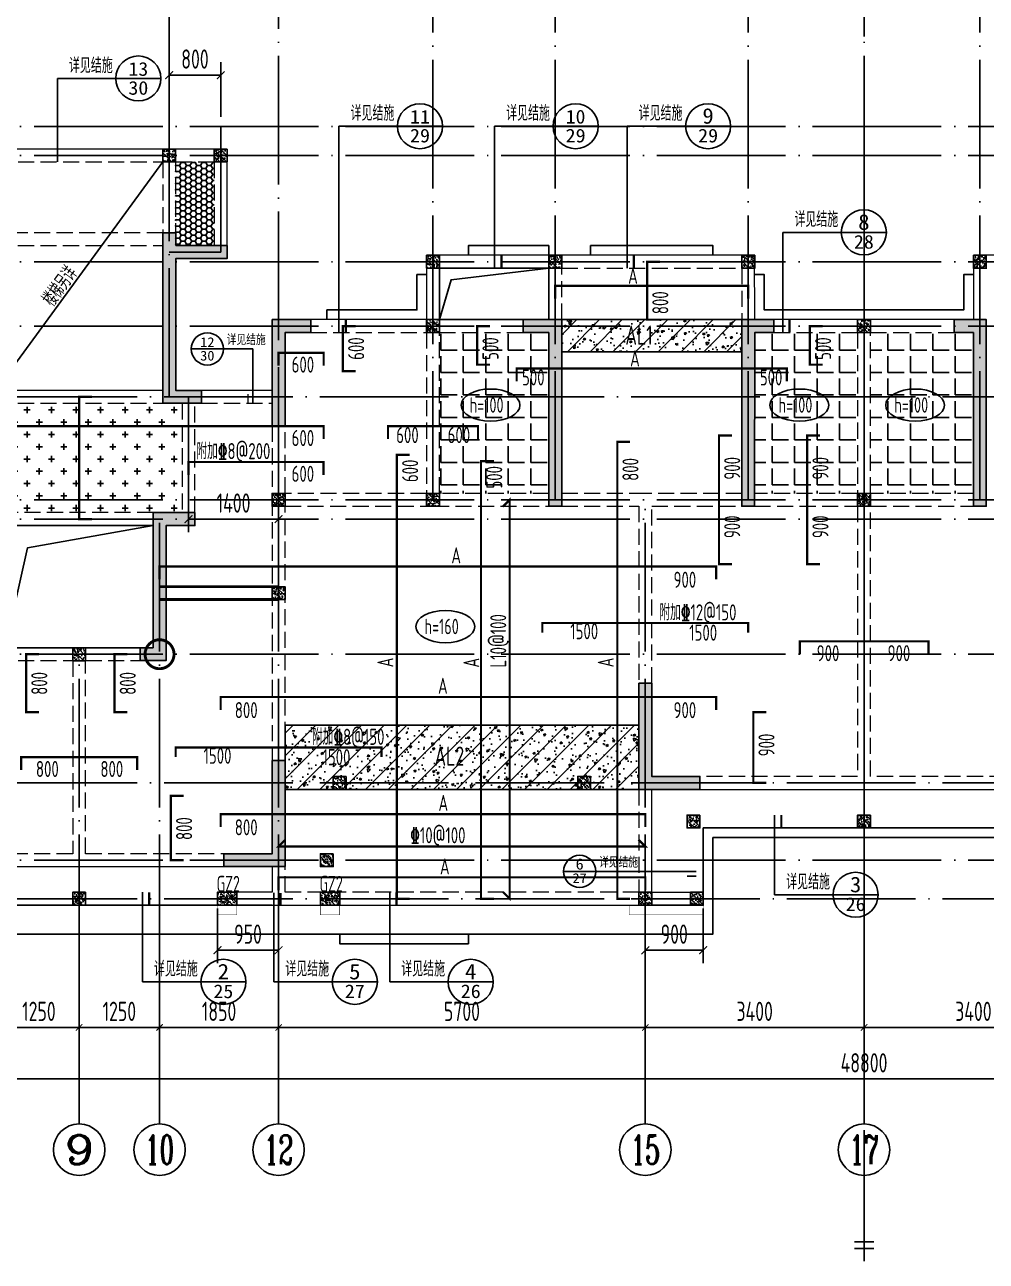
# Model space of a CAD drawing. Extents: x 826826 to 1642106, y -156213 to 399140.
# Drawn here: x 1297115 to 1312061, y 183807 to 203025 of the extents above; entities that cross this region are included whole.
import ezdxf
from ezdxf.enums import TextEntityAlignment as Align

# ---------------------------------------------------------------- set-up
doc = ezdxf.new("R2010")
doc.units = 0
doc.header["$LTSCALE"] = 1000
for name, pattern in [('CENTER', [8, 5, -1, 1, -1]), ('DASH', [0.35, 0.25, -0.1]), ('DOTE', [2.42, 2, -0.2, 0.02, -0.2])]:
    doc.linetypes.add(name, pattern=pattern)
doc.layers.get('0').update_dxf_attribs({"linetype": 'CONTINUOUS'})
doc.layers.get('DEFPOINTS').update_dxf_attribs({"linetype": 'CONTINUOUS'})
for name, color, linetype in [('$RECOVER_210609100354-0', 7, 'CONTINUOUS'), ('A-AXIS', 1, 'CONTINUOUS'), ('A-DOTE', 10, 'DOTE'), ('AXIS_TEXT', 4, 'CONTINUOUS'), ('BEAM', 4, 'DASH'), ('DIM_IDEN', 67, 'CONTINUOUS'), ('PUB_TEXT', 2, 'CONTINUOUS'), ('ROOF', 183, 'CONTINUOUS'), ('S-B板填充', 251, 'CONTINUOUS'), ('S-B板标注', 3, 'CONTINUOUS'), ('S-B板边线', 2, 'CONTINUOUS'), ('S-B板配筋', 6, 'CONTINUOUS'), ('S-B板配筋号', 7, 'CONTINUOUS'), ('S-D洞口', 4, 'CONTINUOUS'), ('S-J基础底板标注', 3, 'CONTINUOUS'), ('S-L主梁线', 4, 'DASH'), ('S-Q墙填充', 252, 'CONTINUOUS'), ('S-Q墙实线', 6, 'CONTINUOUS'), ('S-Q墙标注', 3, 'CONTINUOUS'), ('S-Y一般标注', 3, 'CONTINUOUS'), ('S-板正筋', 2, 'CONTINUOUS'), ('S-构造柱', 212, 'CONTINUOUS'), ('S-构造柱编号', 130, 'CONTINUOUS'), ('TEXT', 2, 'CONTINUOUS'), ('THIN', 7, 'CONTINUOUS'), ('水平筋标注', 7, 'CONTINUOUS'), ('看线', 251, 'CONTINUOUS')]:
    doc.layers.add(name, color=color, linetype=linetype)
doc.layers.add('+公共字体', color=7, linetype='CONTINUOUS', lineweight=20)
doc.layers.add('配箍校核', color=34, linetype='CONTINUOUS', plot=False)
doc.styles.add('_TCH_AXIS', font='COMPLEX', dxfattribs={"bigfont": 'GBCBIG'})
doc.styles.add('_TCH_LABEL', font='simhei.ttf')
doc.styles.add('COMPLEX', font='COMPLEX')
doc.styles.add('TSSD_DIMENSION', font='Tssdeng.shx', dxfattribs={"width": 0.7, "bigfont": 'tssdchn.shx'})
doc.styles.add('TSSD_REIN', font='tssdeng.shx', dxfattribs={"width": 0.7, "height": 300, "bigfont": 'tssdchn.shx'})
doc.styles.add('结构文字', font='zstxt.shx', dxfattribs={"width": 0.7, "bigfont": 'zshz.shx'})
doc.dimstyles.new('STRUCK', dxfattribs={"dimtxt": 400, "dimasz": 121, "dimexe": 200, "dimexo": 150, "dimgap": 115, "dimtad": 1, "dimdec": 0, "dimdsep": 46, "dimtxsty": '结构文字', "dimblk": 'ARCHTICK', "dimcen": 400, "dimclrd": 3, "dimclre": 3, "dimclrt": 7, "dimadec": 0, "dimazin": 0, "dimtfac": 1, "dimtdec": 0, "dimtix": 1, "dimtmove": 2, "dimatfit": 3, "dimldrblk": '_DIMX', "dimfxl": 0, "dimtolj": 1, "dimtzin": 0, "dimarcsym": 0})
doc.dimstyles.new('TSSD_100_100$0', dxfattribs={"dimtxt": 300, "dimasz": 80, "dimexe": 100, "dimexo": 250, "dimgap": 100, "dimtad": 1, "dimdec": 0, "dimzin": 0, "dimdsep": 46, "dimtxsty": 'TSSD_DIMENSION', "dimblk": 'ARCHTICK', "dimcen": 0, "dimdle": 100, "dimclrd": 3, "dimclre": 3, "dimclrt": 7, "dimadec": 0, "dimazin": 0, "dimtfac": 1, "dimtdec": 0, "dimtix": 1, "dimtmove": 2, "dimatfit": 3, "dimldrblk": 'ARCHTICK', "dimfxl": 0, "dimtolj": 1, "dimtzin": 0, "dimarcsym": 0})

# ---------------------------------------------------------------- blocks, each defined once
blk = doc.blocks.new('_ArchTick')
at = {"color": 0, "linetype": 'ByBlock', "const_width": 0.15}
blk.add_lwpolyline([(-0.5, -0.5), (0.5, 0.5)], dxfattribs=at)
blk = doc.blocks.new('*D875')
at = {"layer": 'DEFPOINTS', "color": 0}
for p in [(28700.000008, 3300.000008), (32100.000008, 3300.000008), (32100.000008, 2300.000008)]:
    blk.add_point(p, dxfattribs=at)
at = {"layer": 'S-Y一般标注', "color": 0, "lineweight": -2}
for p, q in [((28700.000008, 3050.000008), (28700.000008, 2200.000008)), ((32100.000008, 3050.000008), (32100.000008, 2200.000008)), ((28600.000008, 2300.000008), (32200.000008, 2300.000008))]:
    blk.add_line(p, q, dxfattribs=at)
at = {"layer": 'S-Y一般标注', "color": 0, "lineweight": -2, "xscale": 100, "yscale": 100, "zscale": 100, "rotation": 180}
blk.add_blockref('_ArchTick', (28700.000008, 2300.000008), dxfattribs=at)
at = {"layer": 'S-Y一般标注', "color": 0, "lineweight": -2, "xscale": 100, "yscale": 100, "zscale": 100}
blk.add_blockref('_ArchTick', (32100.000008, 2300.000008), dxfattribs=at)
at = {"layer": 'S-Y一般标注', "color": 7, "insert": (30400.000008, 2550.000008), "char_height": 300, "attachment_point": 5, "style": 'TSSD_DIMENSION'}
blk.add_mtext('\\A1;3400', dxfattribs=at)
blk = doc.blocks.new('*D914')
at = {"layer": 'DEFPOINTS', "color": 0}
for p in [(15250, 3300), (16500, 3300), (16500, 2300)]:
    blk.add_point(p, dxfattribs=at)
at = {"layer": 'S-Y一般标注', "color": 0, "lineweight": -2}
for p, q in [((15250, 3050), (15250, 2200)), ((16500, 3050), (16500, 2200)), ((15150, 2300), (16600, 2300))]:
    blk.add_line(p, q, dxfattribs=at)
at = {"layer": 'S-Y一般标注', "color": 0, "lineweight": -2, "xscale": 100, "yscale": 100, "zscale": 100, "rotation": 180}
blk.add_blockref('_ArchTick', (15250, 2300), dxfattribs=at)
at = {"layer": 'S-Y一般标注', "color": 0, "lineweight": -2, "xscale": 100, "yscale": 100, "zscale": 100}
blk.add_blockref('_ArchTick', (16500, 2300), dxfattribs=at)
at = {"layer": 'S-Y一般标注', "color": 7, "insert": (15875, 2550), "char_height": 300, "attachment_point": 5, "style": 'TSSD_DIMENSION'}
blk.add_mtext('\\A1;1250', dxfattribs=at)
blk = doc.blocks.new('*D915')
at = {"layer": 'DEFPOINTS', "color": 0}
for p in [(17750, 3300), (19600, 3300), (19600, 2300)]:
    blk.add_point(p, dxfattribs=at)
at = {"layer": 'S-Y一般标注', "color": 0, "lineweight": -2}
for p, q in [((17750, 3050), (17750, 2200)), ((19600, 3050), (19600, 2200)), ((17650, 2300), (19700, 2300))]:
    blk.add_line(p, q, dxfattribs=at)
at = {"layer": 'S-Y一般标注', "color": 0, "lineweight": -2, "xscale": 100, "yscale": 100, "zscale": 100, "rotation": 180}
blk.add_blockref('_ArchTick', (17750, 2300), dxfattribs=at)
at = {"layer": 'S-Y一般标注', "color": 0, "lineweight": -2, "xscale": 100, "yscale": 100, "zscale": 100}
blk.add_blockref('_ArchTick', (19600, 2300), dxfattribs=at)
at = {"layer": 'S-Y一般标注', "color": 7, "insert": (18675, 2550), "char_height": 300, "attachment_point": 5, "style": 'TSSD_DIMENSION'}
blk.add_mtext('\\A1;1850', dxfattribs=at)
blk = doc.blocks.new('*D916')
at = {"layer": 'DEFPOINTS', "color": 0}
for p in [(19600, 3300), (25300, 3300), (25300, 2300)]:
    blk.add_point(p, dxfattribs=at)
at = {"layer": 'S-Y一般标注', "color": 0, "lineweight": -2}
for p, q in [((19600, 3050), (19600, 2200)), ((25300, 3050), (25300, 2200)), ((19500, 2300), (25400, 2300))]:
    blk.add_line(p, q, dxfattribs=at)
at = {"layer": 'S-Y一般标注', "color": 0, "lineweight": -2, "xscale": 100, "yscale": 100, "zscale": 100, "rotation": 180}
blk.add_blockref('_ArchTick', (19600, 2300), dxfattribs=at)
at = {"layer": 'S-Y一般标注', "color": 0, "lineweight": -2, "xscale": 100, "yscale": 100, "zscale": 100}
blk.add_blockref('_ArchTick', (25300, 2300), dxfattribs=at)
at = {"layer": 'S-Y一般标注', "color": 7, "insert": (22450, 2550), "char_height": 300, "attachment_point": 5, "style": 'TSSD_DIMENSION'}
blk.add_mtext('\\A1;5700', dxfattribs=at)
blk = doc.blocks.new('*D917')
at = {"layer": 'DEFPOINTS', "color": 0}
for p in [(25300.000008, 3300.000008), (28700.000008, 3300.000008), (28700.000008, 2300.000008)]:
    blk.add_point(p, dxfattribs=at)
at = {"layer": 'S-Y一般标注', "color": 0, "lineweight": -2}
for p, q in [((25300.000008, 3050.000008), (25300.000008, 2200.000008)), ((28700.000008, 3050.000008), (28700.000008, 2200.000008)), ((25200.000008, 2300.000008), (28800.000008, 2300.000008))]:
    blk.add_line(p, q, dxfattribs=at)
at = {"layer": 'S-Y一般标注', "color": 0, "lineweight": -2, "xscale": 100, "yscale": 100, "zscale": 100, "rotation": 180}
blk.add_blockref('_ArchTick', (25300.000008, 2300.000008), dxfattribs=at)
at = {"layer": 'S-Y一般标注', "color": 0, "lineweight": -2, "xscale": 100, "yscale": 100, "zscale": 100}
blk.add_blockref('_ArchTick', (28700.000008, 2300.000008), dxfattribs=at)
at = {"layer": 'S-Y一般标注', "color": 7, "insert": (27000.000008, 2550.000008), "char_height": 300, "attachment_point": 5, "style": 'TSSD_DIMENSION'}
blk.add_mtext('\\A1;3400', dxfattribs=at)
blk = doc.blocks.new('*D918')
at = {"layer": 'DEFPOINTS', "color": 0}
for p in [(4300.000008, 3300.000008), (53100.000008, 3300.000008), (53100.000008, 1500.000008)]:
    blk.add_point(p, dxfattribs=at)
at = {"layer": 'S-Y一般标注', "color": 0, "lineweight": -2}
for p, q in [((4300.000008, 3050.000008), (4300.000008, 1400.000008)), ((53100.000008, 3050.000008), (53100.000008, 1400.000008)), ((4200.000008, 1500.000008), (53200.000008, 1500.000008))]:
    blk.add_line(p, q, dxfattribs=at)
at = {"layer": 'S-Y一般标注', "color": 0, "lineweight": -2, "xscale": 100, "yscale": 100, "zscale": 100, "rotation": 180}
blk.add_blockref('_ArchTick', (4300.000008, 1500.000008), dxfattribs=at)
at = {"layer": 'S-Y一般标注', "color": 0, "lineweight": -2, "xscale": 100, "yscale": 100, "zscale": 100}
blk.add_blockref('_ArchTick', (53100.000008, 1500.000008), dxfattribs=at)
at = {"layer": 'S-Y一般标注', "color": 7, "insert": (28700.000008, 1750.000008), "char_height": 300, "attachment_point": 5, "style": 'TSSD_DIMENSION'}
blk.add_mtext('\\A1;48800', dxfattribs=at)
blk = doc.blocks.new('_AXISO')
blk.add_circle((0, 0), 0.5)
at = {"layer": 'AXIS_TEXT', "style": 'COMPLEX', "width": 1.041667}
blk.add_attdef('A', text='', height=0.56, dxfattribs=at).set_placement((-0.25, -0.28), (0.25, -0.28), align=Align.FIT)
blk = doc.blocks.new('*D920')
at = {"layer": 'DEFPOINTS', "color": 0}
for p in [(16500, 3300), (17750, 3300), (17750, 2300)]:
    blk.add_point(p, dxfattribs=at)
at = {"layer": 'S-Y一般标注', "color": 0, "lineweight": -2}
for p, q in [((16500, 3050), (16500, 2200)), ((17750, 3050), (17750, 2200)), ((16400, 2300), (17850, 2300))]:
    blk.add_line(p, q, dxfattribs=at)
at = {"layer": 'S-Y一般标注', "color": 0, "lineweight": -2, "xscale": 100, "yscale": 100, "zscale": 100, "rotation": 180}
blk.add_blockref('_ArchTick', (16500, 2300), dxfattribs=at)
at = {"layer": 'S-Y一般标注', "color": 0, "lineweight": -2, "xscale": 100, "yscale": 100, "zscale": 100}
blk.add_blockref('_ArchTick', (17750, 2300), dxfattribs=at)
at = {"layer": 'S-Y一般标注', "color": 7, "insert": (17125, 2550), "char_height": 300, "attachment_point": 5, "style": 'TSSD_DIMENSION'}
blk.add_mtext('\\A1;1250', dxfattribs=at)
blk = doc.blocks.new('20210801.20101804')
at = {"layer": 'S-B板填充', "linetype": 'ByBlock'}
h = blk.add_hatch(dxfattribs=at)
h.set_pattern_fill('HONEY', color=252, scale=17.142857, style=0)
h.set_pattern_definition([(0, (65678.815, -211040.24), (81.642857, 47.136514), [54.42857, -108.857143]), (120, (65678.815, -211040.24), (-81.642847, 47.136531), [54.42857, -108.857143]), (60, (65678.815, -211040.24), (1e-05, 94.273045), [-108.857143, 54.42857])])
edge = h.paths.add_edge_path()
edge.add_line((14198, 4150), (14199, 5450))
edge.add_line((14199, 5450), (13598, 5450))
edge.add_line((13598, 5450), (13598, 4350))
edge.add_line((13598, 4350), (13600, 4350))
edge.add_line((13600, 4350), (13600, 4150))
edge.add_line((13600, 4150), (14198, 4150))
at = {"layer": 'S-B板填充'}
h = blk.add_hatch(dxfattribs=at)
h.set_pattern_fill('ANGLE', color=252, scale=50, style=0)
h.set_pattern_definition([(0, (115433.96, -145343.86), (0, 349.25), [254, -95.25]), (90, (115433.96, -145343.86), (-349.25, 2e-14), [254, -95.25])])
edge = h.paths.add_edge_path()
edge.add_line((17700, 300), (17700, 2800))
edge.add_line((17700, 2800), (19400, 2800))
edge.add_line((19400, 2800), (19400, 300))
edge.add_line((19400, 300), (17800, 300))
h = blk.add_hatch(dxfattribs=at)
h.set_pattern_fill('ANGLE', color=252, scale=50, style=0)
h.set_pattern_definition([(0, (120233.96, -145343.86), (0, 349.25), [254, -95.25]), (90, (120233.96, -145343.86), (-349.25, 2e-14), [254, -95.25])])
h.paths.add_polyline_path([(22600, 300), (22600, 2800), (24200, 2800), (24200, 300)])
h = blk.add_hatch(dxfattribs=at)
h.set_pattern_fill('ANGLE', color=252, scale=50, style=0)
h.set_pattern_definition([(0, (122033.96, -145343.86), (0, 349.25), [254, -95.25]), (90, (122033.96, -145343.86), (-349.25, 2e-14), [254, -95.25])])
h.paths.add_polyline_path([(24400, 300), (24400, 2800), (26000, 2800), (26000, 300)])
h = blk.add_hatch(dxfattribs=at)
h.set_pattern_fill('CROSS', color=252, scale=30, style=0)
h.set_pattern_definition([(0, (97333.95, -146243.87), (190.5, 190.5), [95.25, -285.75]), (90, (97381.58, -146291.5), (-190.5, 190.5), [95.25, -285.75])])
h.paths.add_polyline_path([(10501, 1700), (13701, 1700), (13700, 0), (10500, 0)])
blk = doc.blocks.new('20210802.04311638')
at = {"layer": '$RECOVER_210609100354-0', "color": 30, "const_width": 8}
for points in [[(14150, 600), (14150, 450), (13850, 450), (13850, 600)], [(15750, 600), (15750, 450), (15450, 450), (15450, 600)], [(21400, 600), (21400, 450), (20250, 450), (20250, 600)]]:
    blk.add_lwpolyline(points, dxfattribs=at)
at = {"layer": '看线', "color": 202, "ltscale": 0.5}
for points in [[(19000, 10700), (19000, 10850), (17750, 10850), (17750, 10700)], [(21550, 10700), (21550, 10850), (19650, 10850), (19650, 10700)], [(17100, 10400), (16950, 10400), (16950, 9850), (15550, 9850), (15550, 9700)], [(23900, 9850), (22350, 9850), (22350, 10400), (22200, 10400)], [(25600, 10400), (25450, 10400), (25450, 9850), (23900, 9850)], [(17750, 150), (17750, 0), (15750, 0), (15750, 150)]]:
    blk.add_lwpolyline(points, dxfattribs=at)
at = {"layer": '看线', "color": 201}
for points in [[(1850, 1800), (1850, 150), (21550, 150), (21550, 1650), (23900, 1650)], [(45950, 1800), (45950, 150), (26250, 150), (26250, 1650), (23900, 1650)]]:
    blk.add_lwpolyline(points, dxfattribs=at)
blk = doc.blocks.new('20210802.12031371')
at = {"layer": 'S-板正筋', "color": 5, "linetype": 'DASH', "const_width": 42.9}
for points in [[(13493, 3150), (11643, 3150)], [(13493, 2950), (11643, 2950)]]:
    blk.add_lwpolyline(points, dxfattribs=at)
blk = doc.blocks.new('20210804.01062365')
at = {"layer": '+公共字体', "color": 2, "const_width": 45}
blk.add_lwpolyline([(-1458949, -65116, 1), (-1458949, -64666, 1), (-1458949, -65116, -1)], format="xyb", dxfattribs=at)
blk = doc.blocks.new('20210805.12180537')
at = {"layer": 'DIM_IDEN'}
for p, q in [((12208, 14853), (13117, 14853)), ((12208, 13555), (12208, 14853)), ((13817, 14853), (13117, 14853)), ((16586, 14111), (17495, 14111)), ((16586, 10905), (16586, 14111)), ((18195, 14111), (17495, 14111)), ((19005, 14111), (19914, 14111)), ((19005, 11905), (19005, 14111)), ((20614, 14111), (19914, 14111)), ((21064, 14111), (21973, 14111)), ((21064, 11905), (21064, 14111)), ((22673, 14111), (21973, 14111)), ((23485, 12461), (24394, 12461)), ((23485, 10905), (23485, 12461)), ((25094, 12461), (24394, 12461)), ((14790, 10649), (14290, 10649)), ((15247, 10649), (14790, 10649)), ((15247, 9805), (15247, 10649)), ((23357, 3405), (23357, 2166)), ((20577, 2530), (20077, 2530)), ((21693, 2530), (20577, 2530)), ((22140, 2530), (21693, 2530)), ((13531, 2205), (13531, 813)), ((15573, 2195), (15573, 813)), ((17374, 2205), (17374, 813)), ((23357, 2166), (24266, 2166)), ((24966, 2166), (24266, 2166)), ((13531, 813), (14440, 813)), ((15140, 813), (14440, 813)), ((15573, 813), (16482, 813)), ((17182, 813), (16482, 813)), ((17374, 813), (18283, 813)), ((18983, 813), (18283, 813))]:
    blk.add_line(p, q, dxfattribs=at)
for points, const_width in [([(19110, 11905), (19110, 12105)], 35), ([(21169, 11905), (21169, 12105)], 35), ([(16691, 10905), (16691, 11105)], 35), ([(23590, 10905), (23590, 11105)], 35), ([(15172, 9805), (15172, 9947)], 25), ([(23462, 3405), (23462, 3205)], 35), ([(22140, 2455), (21997, 2455)], 25), ([(13636, 2205), (13636, 2005)], 35), ([(15678, 2195), (15678, 1995)], 35), ([(17479, 2205), (17479, 2005)], 35)]:
    blk.add_lwpolyline(points, dxfattribs=dict(at, const_width=const_width))
for centre, radius in [((13467, 14853), 350), ((17845, 14111), 350), ((20264, 14111), 350), ((22323, 14111), 350), ((24744, 12461), 350), ((14540, 10649), 250), ((20327, 2530), 250), ((24616, 2166), 350), ((14790, 813), 350), ((16832, 813), 350), ((18633, 813), 350)]:
    blk.add_circle(centre, radius, dxfattribs=at)
at = {"layer": 'PUB_TEXT', "style": '_TCH_AXIS'}
for height, p in [(236.3, (12388, 14936)), (236.3, (16766, 14195)), (236.3, (19184, 14195)), (236.3, (21244, 14195)), (236.3, (23665, 12545)), (168.8, (14840, 10709)), (168.8, (20627, 2589)), (236.3, (23537, 2249)), (236.3, (13710, 896)), (236.3, (15752, 896)), (236.3, (17554, 896))]:
    blk.add_text('详见结施', height=height, dxfattribs=at).set_placement(p)
at = {"layer": 'PUB_TEXT', "style": '_TCH_LABEL'}
for s, height, width, p, p2 in [('13', 212.7, 1.00565, (13314, 14894), (13621, 14894)), ('30', 212, 1.017143, (13312, 14600), (13622, 14600)), ('11', 210.8, 1.034884, (17688, 14152), (18002, 14152)), ('10', 213.8, 0.988889, (20112, 14152), (20416, 14152)), ('9', 242, 1.011364, (22235, 14150), (22411, 14150)), ('29', 211.6, 1.022989, (17689, 13859), (18001, 13859)), ('29', 211.6, 1.022989, (20108, 13859), (20420, 13859)), ('29', 211.6, 1.022989, (22168, 13859), (22479, 13859)), ('8', 242, 1.017143, (24656, 12500), (24833, 12500)), ('28', 212.3, 1.011364, (24590, 12208), (24899, 12208)), ('12', 151.1, 1.022989, (14428, 10679), (14651, 10679)), ('30', 151.4, 1.017143, (14429, 10469), (14650, 10469)), ('6', 173, 1.011364, (20264, 2558), (20390, 2558)), ('27', 151.1, 1.022989, (20216, 2350), (20438, 2350)), ('3', 242, 1.00565, (24529, 2205), (24704, 2205)), ('26', 211.6, 1.022989, (24461, 1914), (24772, 1914)), ('2', 241, 1.022989, (14701, 852), (14878, 852)), ('5', 241, 1.028902, (16743, 852), (16921, 852)), ('4', 241, 1.034884, (18543, 852), (18723, 852)), ('25', 212.7, 1.00565, (14636, 560), (14943, 560)), ('27', 211.6, 1.022989, (16676, 561), (16988, 561)), ('26', 211.6, 1.022989, (18478, 561), (18789, 561))]:
    blk.add_text(s, height=height, dxfattribs=dict(at, width=width)).set_placement(p, p2, align=Align.FIT)
blk = doc.blocks.new('20210809.10301159')
at = {"layer": 'THIN', "linetype": 'CENTER'}
blk.add_line((150, 26037), (150, 0), dxfattribs=at)
at = {"layer": 'THIN'}
for p, q in [((300, 300), (0, 300)), ((300, 200), (0, 200))]:
    blk.add_line(p, q, dxfattribs=at)
blk = doc.blocks.new('20210810.05000969')
at = {"layer": 'S-Q墙填充'}
h = blk.add_hatch(color=252, dxfattribs=at)
h.dxf.hatch_style = 1
h.paths.add_polyline_path([(-1454488, -52983), (-1454488, -52783), (-1454688, -52783), (-1454688, -53083), (-1454688, -55433), (-1454288, -55433), (-1454088, -55433), (-1454088, -55233), (-1454288, -55233), (-1454488, -55233), (-1454488, -53183), (-1453688, -53183), (-1453688, -52983)])
h = blk.add_hatch(color=252, dxfattribs=at)
h.dxf.hatch_style = 1
h.paths.add_polyline_path([(-1452988, -55333), (-1452988, -55783), (-1452788, -55783), (-1452788, -55333), (-1452788, -54333), (-1452388, -54333), (-1452388, -54133), (-1452988, -54133)])
h = blk.add_hatch(color=252, dxfattribs=at)
h.dxf.hatch_style = 1
h.paths.add_polyline_path([(-1448688, -54333), (-1448688, -57033), (-1448488, -57033), (-1448488, -54133), (-1449088, -54133), (-1449088, -54333)])
h = blk.add_hatch(color=252, dxfattribs=at)
h.dxf.hatch_style = 1
h.paths.add_polyline_path([(-1445490, -57033), (-1445488, -54333), (-1445188, -54333), (-1445188, -54133), (-1445688, -54133), (-1445690, -57033)])
h = blk.add_hatch(color=252, dxfattribs=at)
h.dxf.hatch_style = 1
h.paths.add_polyline_path([(-1442388, -54333), (-1442088, -54333), (-1442088, -57033), (-1441888, -57033), (-1441888, -54133), (-1442388, -54133)])
h = blk.add_hatch(color=252, dxfattribs=at)
h.dxf.hatch_style = 1
h.paths.add_polyline_path([(-1454838, -59233), (-1455038, -59233), (-1455038, -59433), (-1454638, -59433), (-1454638, -57333), (-1454188, -57333), (-1454188, -57133), (-1454838, -57133)])
h = blk.add_hatch(color=252, dxfattribs=at)
h.dxf.hatch_style = 1
h.paths.add_polyline_path([(-1447288, -61433), (-1446438, -61433), (-1446338, -61433), (-1446338, -61233), (-1446438, -61233), (-1447088, -61233), (-1447088, -59783), (-1447288, -59783)])
h = blk.add_hatch(color=252, dxfattribs=at)
h.dxf.hatch_style = 1
h.paths.add_polyline_path([(-1452788, -62633), (-1453738, -62633), (-1453738, -62433), (-1452988, -62433), (-1452988, -60983), (-1452788, -60983)])
at = {"layer": 'S-L主梁线', "linetype": 'ByBlock', "lineweight": 18}
for p, q in [((-1454588, -51483), (-1457388, -51483)), ((-1453688, -51483), (-1454588, -51483)), ((-1453688, -52983), (-1453688, -51483)), ((-1450588, -53133), (-1450588, -54133)), ((-1448588, -53133), (-1450588, -53133)), ((-1445490, -53133), (-1448588, -53133)), ((-1445488, -54133), (-1445490, -53133)), ((-1438988, -53133), (-1442088, -53133)), ((-1442088, -53133), (-1442088, -54133)), ((-1450588, -54133), (-1452388, -54133)), ((-1443788, -54133), (-1445188, -54133)), ((-1442388, -54133), (-1443788, -54133)), ((-1454688, -55233), (-1457290, -55233)), ((-1452988, -55233), (-1454088, -55233)), ((-1457138, -57333), (-1454838, -57333)), ((-1455988, -59233), (-1456938, -59233)), ((-1455038, -59233), (-1455988, -59233)), ((-1447088, -63033), (-1447088, -61433)), ((-1446338, -61433), (-1443788, -61433)), ((-1443788, -61433), (-1441238, -61433)), ((-1458438, -62633), (-1455988, -62633)), ((-1455988, -62633), (-1453538, -62633)), ((-1452988, -62633), (-1452988, -63033)), ((-1452988, -63033), (-1453838, -63033)), ((-1453838, -63233), (-1453838, -63033)), ((-1447088, -63033), (-1446288, -63033)), ((-1446288, -63033), (-1446288, -63233)), ((-1453838, -63233), (-1446288, -63233))]:
    blk.add_line(p, q, dxfattribs=at)
at = {"layer": 'S-L主梁线', "linetype": 'DASH', "lineweight": 18}
for p, q in [((-1457288, -51683), (-1454688, -51683)), ((-1454688, -51683), (-1454688, -52783)), ((-1454488, -52883), (-1454488, -51683)), ((-1454488, -51683), (-1453888, -51683)), ((-1453888, -51683), (-1453888, -52983)), ((-1454688, -52783), (-1457289, -52783)), ((-1457290, -52983), (-1454688, -52983)), ((-1450388, -54133), (-1450388, -53333)), ((-1450388, -53333), (-1448688, -53333)), ((-1448688, -53333), (-1448688, -54133)), ((-1448488, -54133), (-1448488, -53333)), ((-1448488, -53333), (-1445689, -53333)), ((-1445689, -53333), (-1445688, -54233)), ((-1449088, -54133), (-1450388, -54133)), ((-1452388, -54333), (-1450588, -54333)), ((-1450588, -54333), (-1450588, -56833)), ((-1450388, -54333), (-1449088, -54333)), ((-1450388, -56833), (-1450388, -54333)), ((-1445188, -54333), (-1443888, -54333)), ((-1443888, -54333), (-1443888, -56833)), ((-1443688, -54333), (-1442388, -54333)), ((-1443688, -56833), (-1443688, -54333)), ((-1457290, -55433), (-1454688, -55433)), ((-1454388, -55433), (-1454388, -57133)), ((-1454188, -57133), (-1454188, -55433)), ((-1454088, -55433), (-1452988, -55433)), ((-1452988, -55783), (-1452988, -56933)), ((-1452788, -56833), (-1452788, -55783)), ((-1450588, -56833), (-1452788, -56833)), ((-1448688, -56833), (-1450388, -56833)), ((-1447188, -56833), (-1448488, -56833)), ((-1445689, -56833), (-1447188, -56833)), ((-1443888, -56833), (-1445489, -56833)), ((-1442088, -56833), (-1443688, -56833)), ((-1452988, -56933), (-1452988, -60983)), ((-1452788, -60983), (-1452788, -57033)), ((-1452788, -57033), (-1450488, -57033)), ((-1450488, -57033), (-1448688, -57033)), ((-1448488, -57033), (-1447288, -57033)), ((-1447288, -57033), (-1447288, -59783)), ((-1447088, -59783), (-1447088, -57033)), ((-1447088, -57033), (-1445690, -57033)), ((-1445490, -57033), (-1443888, -57033)), ((-1443888, -57033), (-1443888, -61233)), ((-1443688, -61233), (-1443688, -57033)), ((-1443688, -57033), (-1442088, -57033)), ((-1454838, -57133), (-1457138, -57133)), ((-1456938, -59433), (-1456088, -59433)), ((-1456088, -59433), (-1456088, -62433)), ((-1455888, -62433), (-1455888, -59433)), ((-1455888, -59433), (-1455038, -59433)), ((-1443888, -61233), (-1446338, -61233)), ((-1441238, -61233), (-1443688, -61233)), ((-1447288, -61433), (-1447288, -63033)), ((-1456088, -62433), (-1458438, -62433)), ((-1453538, -62433), (-1455888, -62433)), ((-1452788, -63033), (-1452788, -62633)), ((-1447288, -63033), (-1452788, -63033))]:
    blk.add_line(p, q, dxfattribs=at)
at = {"layer": 'S-Q墙实线'}
for points in [[(-1454488, -52983), (-1454488, -52783), (-1454688, -52783), (-1454688, -53083), (-1454688, -55433), (-1454288, -55433), (-1454088, -55433), (-1454088, -55233), (-1454288, -55233), (-1454488, -55233), (-1454488, -53183), (-1453688, -53183), (-1453688, -52983), (-1454488, -52983)], [(-1448688, -54333), (-1448688, -57033), (-1448488, -57033), (-1448488, -54133), (-1449088, -54133), (-1449088, -54333), (-1448688, -54333)], [(-1454838, -59233), (-1455038, -59233), (-1455038, -59433), (-1454638, -59433), (-1454638, -57333), (-1454188, -57333), (-1454188, -57133), (-1454838, -57133), (-1454838, -59233)]]:
    blk.add_lwpolyline(points, dxfattribs=at)
for points in [[(-1452988, -55333), (-1452988, -55783), (-1452788, -55783), (-1452788, -55333), (-1452788, -54333), (-1452388, -54333), (-1452388, -54133), (-1452988, -54133)], [(-1445490, -57033), (-1445488, -54333), (-1445188, -54333), (-1445188, -54133), (-1445688, -54133), (-1445690, -57033)], [(-1442388, -54333), (-1442088, -54333), (-1442088, -57033), (-1441888, -57033), (-1441888, -54133), (-1442388, -54133)], [(-1447288, -61433), (-1446438, -61433), (-1446338, -61433), (-1446338, -61233), (-1446438, -61233), (-1447088, -61233), (-1447088, -59783), (-1447288, -59783)], [(-1452788, -62633), (-1453738, -62633), (-1453738, -62433), (-1452988, -62433), (-1452988, -60983), (-1452788, -60983)]]:
    blk.add_lwpolyline(points, close=True, dxfattribs=at)
blk = doc.blocks.new('20210810.05042432')
at = {"layer": 'S-B板边线'}
for points in [[(-1447088, -63233), (-1446288, -63233), (-1446288, -62033), (-1441288, -62033), (-1441288, -63233), (-1440488, -63233)], [(-1458988, -63233), (-1452988, -63233)]]:
    blk.add_lwpolyline(points, dxfattribs=at)
blk = doc.blocks.new('20210730.02141516')
at = {"layer": 'S-构造柱'}
h = blk.add_hatch(dxfattribs=at)
h.set_pattern_fill('ARMORED', color=256, scale=15, angle=-90, style=0)
h.set_pattern_definition([(320, (-154189.41, 3278673.45), (-9.4128202, -107.5890274), [11.25, -123.75]), (265, (-154189.41, 3278673.45), (112.82882, 20.8127), [9, -99]), (10.4514, (-154190.19, 3278664.49), (103.4159313, -86.7764073), [9.5610285, -105.1713168]), (316.1842, (-154159.41, 3278673.45), (-24.827852, -160.0861573), [16.875, -185.625]), (6.6356, (-154161.48, 3278660.11), (146.117681, -140.199406), [14.341543, -157.75695]), (261.1842, (-154159.41, 3278673.45), (146.11779, -140.199292), [13.5, -148.5]), (291, (-154166.91, 3278658.45), (-60.3928336, -89.5360578), [11.25, -123.75]), (236, (-154166.91, 3278658.45), (108.7725068, -36.4972998), [9, -99]), (341.4514, (-154171.94, 3278650.99), (48.3795745, -126.0333943), [9.5610285, -105.1713168]), (307.5, (-154189.41, 3278673.454), (49.93407807, -1.8239783), [0, -97.8, 0, -100.5, 0, -99.375]), (277.5, (-154189.41, 3278673.454), (59.1617568, -39.4604306), [0, -57.3, 0, -95.55, 0, -37.875]), (237.5, (-154189.41, 3278706.904), (-3.38323076, -80.07336543), [0, -37.5, 0, -117, 0, -155.25]), (227.5, (-154189.41, 3278721.904), (15.0157473, -87.4779254), [0, -48.75, 0, -77.7, 0, -110.25]), (315, (-154189.41, 3278673.454), (53.0330086, 53.0330086), [])])
h.paths.add_polyline_path([(200, 200), (200, 0), (0, 0), (0, 200)])
blk.add_lwpolyline([(200, 200), (200, 0), (0, 0), (0, 200)], close=True, dxfattribs=at)
blk = doc.blocks.new('20210809.18224761')
at = {"layer": 'S-构造柱'}
h = blk.add_hatch(dxfattribs=at)
h.set_pattern_fill('ARMORED', color=256, scale=15, angle=-90, style=0)
h.set_pattern_definition([(320, (-154189.41, 3278673.45), (-9.4128202, -107.5890274), [11.25, -123.75]), (265, (-154189.41, 3278673.45), (112.82882, 20.8127), [9, -99]), (10.4514, (-154190.19, 3278664.49), (103.4159313, -86.7764073), [9.5610285, -105.1713168]), (316.1842, (-154159.41, 3278673.45), (-24.827852, -160.0861573), [16.875, -185.625]), (6.6356, (-154161.48, 3278660.11), (146.117681, -140.199406), [14.341543, -157.75695]), (261.1842, (-154159.41, 3278673.45), (146.11779, -140.199292), [13.5, -148.5]), (291, (-154166.91, 3278658.45), (-60.3928336, -89.5360578), [11.25, -123.75]), (236, (-154166.91, 3278658.45), (108.7725068, -36.4972998), [9, -99]), (341.4514, (-154171.94, 3278650.99), (48.3795745, -126.0333943), [9.5610285, -105.1713168]), (307.5, (-154189.41, 3278673.454), (49.93407807, -1.8239783), [0, -97.8, 0, -100.5, 0, -99.375]), (277.5, (-154189.41, 3278673.454), (59.1617568, -39.4604306), [0, -57.3, 0, -95.55, 0, -37.875]), (237.5, (-154189.41, 3278706.904), (-3.38323076, -80.07336543), [0, -37.5, 0, -117, 0, -155.25]), (227.5, (-154189.41, 3278721.904), (15.0157473, -87.4779254), [0, -48.75, 0, -77.7, 0, -110.25]), (315, (-154189.41, 3278673.454), (53.0330086, 53.0330086), [])])
h.paths.add_polyline_path([(300, 200), (300, 0), (0, 0), (0, 200)])
blk.add_lwpolyline([(300, 200), (300, 0), (0, 0), (0, 200)], close=True, dxfattribs=at)
blk = doc.blocks.new('20210809.18235135')
at = {"layer": '配箍校核'}
blk.add_blockref('20210809.18224761', (12, 0), dxfattribs=at)
at = {"layer": 'S-构造柱编号', "color": 2, "linetype": 'ByBlock', "style": 'TSSD_REIN', "width": 0.65}
blk.add_text('GZ2', height=250, dxfattribs=at).set_placement((0, 206, 0))
blk = doc.blocks.new('*D2381')
at = {"layer": 'DEFPOINTS', "color": 0}
for p in [(1306761, 189441), (1307661, 189441), (1307661, 188641)]:
    blk.add_point(p, dxfattribs=at)
at = {"layer": 'S-Q墙标注', "color": 3, "lineweight": -2}
for p, q in [((1306761, 189291), (1306761, 188441)), ((1307661, 189291), (1307661, 188441)), ((1306761, 188641), (1307661, 188641))]:
    blk.add_line(p, q, dxfattribs=at)
at = {"layer": 'S-Q墙标注', "color": 3, "lineweight": -2, "xscale": 121, "yscale": 121, "zscale": 121, "rotation": 180}
blk.add_blockref('_ArchTick', (1306761, 188641), dxfattribs=at)
at = {"layer": 'S-Q墙标注', "color": 3, "lineweight": -2, "xscale": 121, "yscale": 121, "zscale": 121}
blk.add_blockref('_ArchTick', (1307661, 188641), dxfattribs=at)
at = {"layer": 'S-Q墙标注', "color": 7, "insert": (1307211, 188891), "char_height": 300, "attachment_point": 5, "style": 'TSSD_REIN'}
blk.add_mtext('\\A1;900', dxfattribs=at)
blk = doc.blocks.new('_DIMX')
blk.add_line((-150, 0), (150, 0))
at = {"const_width": 50}
blk.add_lwpolyline([(-70, -70), (70, 70)], dxfattribs=at)
blk = doc.blocks.new('*D2382')
at = {"layer": 'DEFPOINTS', "color": 0}
for p in [(1300111, 189441), (1301061, 189441), (1301061, 188641)]:
    blk.add_point(p, dxfattribs=at)
at = {"layer": 'S-Q墙标注', "color": 3, "lineweight": -2}
for p, q in [((1300111, 189291), (1300111, 188441)), ((1301061, 189291), (1301061, 188441)), ((1300111, 188641), (1301061, 188641))]:
    blk.add_line(p, q, dxfattribs=at)
at = {"layer": 'S-Q墙标注', "color": 3, "lineweight": -2, "xscale": 121, "yscale": 121, "zscale": 121, "rotation": 180}
blk.add_blockref('_ArchTick', (1300111, 188641), dxfattribs=at)
at = {"layer": 'S-Q墙标注', "color": 3, "lineweight": -2, "xscale": 121, "yscale": 121, "zscale": 121}
blk.add_blockref('_ArchTick', (1301061, 188641), dxfattribs=at)
at = {"layer": 'S-Q墙标注', "color": 7, "insert": (1300586, 188891), "char_height": 300, "attachment_point": 5, "style": 'TSSD_REIN'}
blk.add_mtext('\\A1;950', dxfattribs=at)
blk = doc.blocks.new('*D2402')
at = {"layer": 'DEFPOINTS', "color": 0}
for p in [(1300161, 202241), (1299361, 201441), (1300161, 201441)]:
    blk.add_point(p, dxfattribs=at)
at = {"layer": 'S-Q墙标注', "color": 3, "lineweight": -2}
for p, q in [((1299361, 201591), (1299361, 202441)), ((1300161, 201591), (1300161, 202441)), ((1299361, 202241), (1300161, 202241))]:
    blk.add_line(p, q, dxfattribs=at)
at = {"layer": 'S-Q墙标注', "color": 3, "lineweight": -2, "xscale": 121, "yscale": 121, "zscale": 121, "rotation": 180}
blk.add_blockref('_ArchTick', (1299361, 202241), dxfattribs=at)
at = {"layer": 'S-Q墙标注', "color": 3, "lineweight": -2, "xscale": 121, "yscale": 121, "zscale": 121}
blk.add_blockref('_ArchTick', (1300161, 202241), dxfattribs=at)
at = {"layer": 'S-Q墙标注', "color": 7, "insert": (1299761, 202491), "char_height": 300, "attachment_point": 5, "style": 'TSSD_REIN'}
blk.add_mtext('\\A1;800', dxfattribs=at)
blk = doc.blocks.new('*D2408')
at = {"layer": 'DEFPOINTS', "color": 0}
for p in [(1299661, 196141), (1301061, 196141), (1301061, 195341)]:
    blk.add_point(p, dxfattribs=at)
at = {"layer": 'S-Q墙标注', "color": 3, "lineweight": -2}
for p, q in [((1299661, 195991), (1299661, 195141)), ((1301061, 195991), (1301061, 195141)), ((1299661, 195341), (1301061, 195341))]:
    blk.add_line(p, q, dxfattribs=at)
at = {"layer": 'S-Q墙标注', "color": 3, "lineweight": -2, "xscale": 121, "yscale": 121, "zscale": 121, "rotation": 180}
blk.add_blockref('_ArchTick', (1299661, 195341), dxfattribs=at)
at = {"layer": 'S-Q墙标注', "color": 3, "lineweight": -2, "xscale": 121, "yscale": 121, "zscale": 121}
blk.add_blockref('_ArchTick', (1301061, 195341), dxfattribs=at)
at = {"layer": 'S-Q墙标注', "color": 7, "insert": (1300361, 195591), "char_height": 300, "attachment_point": 5, "style": 'TSSD_REIN'}
blk.add_mtext('\\A1;1400', dxfattribs=at)
blk = doc.blocks.new('20210801.08533475')
at = {"layer": 'A-AXIS'}
for p, q in [((16500, 3300), (16500, 800)), ((17750, 3300), (17750, 800)), ((19600, 3300), (19600, 800)), ((25300, 3300), (25300, 800)), ((28700, 3300), (28700, 800))]:
    blk.add_line(p, q, dxfattribs=at)
at = {"layer": 'A-DOTE'}
for p, q in [((17900, 12100), (17900, 19800)), ((19600, 3300), (19600, 19800)), ((22000, 10500), (22000, 19800)), ((23900, 10500), (23900, 19800)), ((26900, 10500), (26900, 19800)), ((28700, 3300), (28700, 19800)), ((30500, 10500), (30500, 19800)), ((54100, 16300), (3300, 16300)), ((18700, 14350), (18700, 16300)), ((54100, 15850), (3300, 15850)), ((18700, 14350), (17900, 14350)), ((54100, 14200), (3300, 14200)), ((54100, 13200), (3300, 13200)), ((3300, 12100), (54100, 12100)), ((18200, 10200), (18200, 12100)), ((54100, 10500), (3300, 10500)), ((25300, 3300), (25300, 10500)), ((54100, 10200), (3300, 10200)), ((17750, 3300), (17750, 10200)), ((54100, 8100), (3300, 8100)), ((16500, 3300), (16500, 8100)), ((3300, 6100), (54100, 6100)), ((54100, 4900), (3300, 4900)), ((3300, 4300), (54100, 4300))]:
    blk.add_line(p, q, dxfattribs=at)
at = {"layer": 'A-AXIS'}
ref = blk.add_blockref('_AXISO', (16500, 400), dxfattribs=dict(at, xscale=800, yscale=800, zscale=800))
ref.add_attrib('A', '9', dxfattribs={"layer": 'AXIS_TEXT', "height": 452.5, "style": '_TCH_AXIS', "width": 1.5}).set_placement((16273.7, 173.7), (16726.3, 173.7), align=Align.FIT)
ref = blk.add_blockref('_AXISO', (17750, 400), dxfattribs=dict(at, xscale=800, yscale=800, zscale=800))
ref.add_attrib('A', '10', dxfattribs={"layer": 'AXIS_TEXT', "height": 452.55, "style": '_TCH_AXIS', "width": 0.724138}).set_placement((17523.7, 173.7), (17976.3, 173.7), align=Align.FIT)
ref = blk.add_blockref('_AXISO', (19600, 400), dxfattribs=dict(at, xscale=800, yscale=800, zscale=800))
ref.add_attrib('A', '12', dxfattribs={"layer": 'AXIS_TEXT', "height": 452.55, "style": '_TCH_AXIS', "width": 0.724138}).set_placement((19373.7, 173.7), (19826.3, 173.7), align=Align.FIT)
ref = blk.add_blockref('_AXISO', (25300, 400), dxfattribs=dict(at, xscale=800, yscale=800, zscale=800))
ref.add_attrib('A', '15', dxfattribs={"layer": 'AXIS_TEXT', "height": 452.55, "style": '_TCH_AXIS', "width": 0.724138}).set_placement((25073.7, 173.7), (25526.3, 173.7), align=Align.FIT)
ref = blk.add_blockref('_AXISO', (28700, 400), dxfattribs=dict(at, xscale=800, yscale=800, zscale=800))
ref.add_attrib('A', '17', dxfattribs={"layer": 'AXIS_TEXT', "height": 452.55, "style": '_TCH_AXIS', "width": 0.724138}).set_placement((28473.7, 173.7), (28926.3, 173.7), align=Align.FIT)
at = {"layer": 'S-Y一般标注'}
for p1, p2, distance, picture, middle in [((4300, 3300), (53100, 3300), -1800, '*D918', (28700, 1750)), ((15250, 3300), (16500, 3300), -1000, '*D914', (15875, 2550)), ((16500, 3300), (17750, 3300), -1000, '*D920', (17125, 2550)), ((17750, 3300), (19600, 3300), -1000, '*D915', (18675, 2550)), ((19600, 3300), (25300, 3300), -1000, '*D916', (22450, 2550)), ((25300, 3300), (28700, 3300), -1000, '*D917', (27000, 2550)), ((28700, 3300), (32100, 3300), -1000, '*D875', (30400, 2550))]:
    dim = blk.add_aligned_dim(p1=p1, p2=p2, distance=distance, dimstyle='TSSD_100_100$0', override={"dimasz": 100, "dimclrd": 0, "dimclre": 0}, dxfattribs=at)
    dim.commit()
    dim.dimension.update_dxf_attribs({"geometry": picture, "text_midpoint": middle})

msp = doc.modelspace()

# ---------------------------------------------------------------- hatches: boundary and pattern name
at = {"layer": 'BEAM', "linetype": 'ByBlock'}
h = msp.add_hatch(dxfattribs=at)
h.set_pattern_fill('ARMORED', color=252, scale=50, angle=180, style=0)
h.set_pattern_definition([(230, (1087689.88, 2112362.7), (-358.63009, 31.376067), [37.5, -412.5]), (175, (1087689.88, 2112362.7), (69.37567, -376.09607), [30, -330]), (280.4514, (1087660, 2112365.3), (-289.25469, -344.71977), [31.870095, -350.571056]), (226.1842, (1087689.88, 2112262.7), (-533.62052, 82.75951), [56.25, -618.75]), (276.6356, (1087645.4, 2112269.6), (-467.33135, -487.05894), [47.80514, -525.8565]), (171.1842, (1087689.9, 2112262.7), (-467.33097, -487.0593), [45, -495]), (201, (1087639.88, 2112287.7), (-298.453526, 201.309445), [37.5, -412.5]), (146, (1087639.88, 2112287.7), (-121.657666, -362.57502), [30, -330]), (251.4514, (1087615, 2112304.47), (-420.111314, -161.26525), [31.870095, -350.571056]), (217.5, (1087689.88, 2112362.69), (-6.079928, -166.446927), [0, -326, 0, -335, 0, -331.25]), (187.5, (1087689.88, 2112362.7), (-131.534769, -197.205856), [0, -191, 0, -318.5, 0, -126.25]), (147.5, (1087801.38, 2112362.69), (-266.911218, 11.277436), [0, -125, 0, -390, 0, -517.5]), (137.5, (1087851.38, 2112362.7), (-291.593085, -50.05249), [0, -162.5, 0, -259, 0, -367.5]), (225, (1087689.88, 2112362.7), (176.776695, -176.776695), [])])
h.paths.add_polyline_path([(1308261.01, 197941.39), (1305461.01, 197941.39), (1305461.01, 198441.39), (1308261.01, 198441.39)])
h = msp.add_hatch(dxfattribs=at)
h.set_pattern_fill('ARMORED', color=252, scale=50, angle=180, style=0)
h.set_pattern_definition([(230, (1083489.87, 2105562.7), (-358.63009, 31.376067), [37.5, -412.5]), (175, (1083489.87, 2105562.7), (69.37567, -376.09607), [30, -330]), (280.4514, (1083460, 2105565.3), (-289.25469, -344.71977), [31.870095, -350.571056]), (226.1842, (1083489.87, 2105462.7), (-533.62052, 82.75951), [56.25, -618.75]), (276.6356, (1083445.4, 2105469.6), (-467.33135, -487.05894), [47.80514, -525.8565]), (171.1842, (1083489.87, 2105462.7), (-467.33097, -487.0593), [45, -495]), (201, (1083439.87, 2105487.7), (-298.453526, 201.309445), [37.5, -412.5]), (146, (1083439.87, 2105487.7), (-121.657666, -362.57502), [30, -330]), (251.4514, (1083415, 2105504.47), (-420.111314, -161.26525), [31.870095, -350.571056]), (217.5, (1083489.87, 2105562.7), (-6.079928, -166.446927), [0, -326, 0, -335, 0, -331.25]), (187.5, (1083489.87, 2105562.7), (-131.534769, -197.205856), [0, -191, 0, -318.5, 0, -126.25]), (147.5, (1083601.37, 2105562.7), (-266.911218, 11.277436), [0, -125, 0, -390, 0, -517.5]), (137.5, (1083651.37, 2105562.7), (-291.593085, -50.05249), [0, -162.5, 0, -259, 0, -367.5]), (225, (1083489.87, 2105562.7), (176.776695, -176.776695), [])])
h.paths.add_polyline_path([(1306661.01, 191141.39), (1301161.01, 191141.39), (1301161.01, 192141.39), (1306661.01, 192141.39)])

# ---------------------------------------------------------------- linework, layer by layer
for points in [[(1308261.01, 197941.39), (1305461.01, 197941.39), (1305461.01, 198441.39), (1308261.01, 198441.39)], [(1306661.01, 191141.39), (1301161.01, 191141.39), (1301161.01, 192141.39), (1306661.01, 192141.39)]]:
    msp.add_lwpolyline(points, close=True, dxfattribs=at)
at = {"layer": 'S-B板标注'}
for centre in [(1304355.35, 197113.18), (1309155.47, 197113.18), (1310955.35, 197113.18), (1303653.33, 193670.89)]:
    msp.add_ellipse(centre, major_axis=(-457.33, 0), ratio=0.54724159, dxfattribs=at)
at = {"layer": 'S-B板配筋', "lineweight": 35, "const_width": 35}
for points in [[(1306988.97, 198441.61), (1306788.97, 198441.61), (1306788.97, 199341.61), (1306988.97, 199341.61)], [(1305361.13, 198766.8), (1305361.13, 198966.8), (1308361.11, 198966.82), (1308361.11, 198766.82)], [(1302261, 197641.39), (1302061, 197641.39), (1302061, 198341.39), (1302261, 198341.39)], [(1304349.18, 197741.39), (1304149.18, 197741.39), (1304149.18, 198341.39), (1304349.18, 198341.39)], [(1309519.71, 197741.39), (1309319.71, 197741.39), (1309319.71, 198341.39), (1309519.71, 198341.39)], [(1301760.99, 197726.5), (1301760.99, 197926.5), (1301061, 197926.51), (1301061, 197726.51)], [(1301760.99, 197726.5), (1301760.99, 197926.5), (1301061, 197926.51), (1301061, 197726.51)], [(1308960.67, 197482.3), (1308960.67, 197682.3), (1304761, 197681.44), (1304761, 197481.44)], [(1298160.27, 195341.39), (1297960.27, 195341.39), (1297960.27, 197241.38), (1298160.27, 197241.38)], [(1294161.01, 196585.13), (1294161.01, 196785.13), (1301760.99, 196785.13), (1301760.99, 196585.13)], [(1304160.99, 196585.12), (1304160.99, 196785.12), (1302761, 196785.13), (1302761, 196585.13)], [(1308106.93, 194641.39), (1307906.93, 194641.39), (1307906.93, 196641.39), (1308106.93, 196641.39)], [(1309478.84, 194641.39), (1309278.84, 194641.39), (1309278.84, 196641.39), (1309478.84, 196641.39)], [(1306525.7, 189441.39), (1306325.7, 189441.39), (1306325.7, 196541.39), (1306525.7, 196541.39)], [(1301760.75, 196029.3), (1301760.75, 196229.3), (1299660.76, 196229.31), (1299660.76, 196029.31)], [(1303100.73, 189441.39), (1302900.73, 189441.39), (1302900.73, 196341.39), (1303100.73, 196341.39)], [(1304407.61, 189441.39), (1304207.61, 189441.39), (1304207.61, 196241.39), (1304407.61, 196241.39)], [(1304546.93, 189547.46), (1304653, 189441.39), (1304653, 195641.39), (1304546.93, 195535.33)], [(1299211, 194403.32), (1299211, 194603.32), (1307861.01, 194603.32), (1307861.01, 194403.32)], [(1305161.01, 193576.94), (1305161.01, 193726.94), (1308361.01, 193726.94), (1308361.01, 193576.94)], [(1309161.01, 193241.39), (1309161.01, 193441.39), (1311160.99, 193441.4), (1311160.99, 193241.4)], [(1297336.42, 192341.39), (1297136.42, 192341.39), (1297136.42, 193241.39), (1297336.42, 193241.39)], [(1298711, 192341.39), (1298511, 192341.39), (1298511, 193241.39), (1298711, 193241.39)], [(1300161, 192376.29), (1300161, 192576.29), (1307861.01, 192576.29), (1307861.01, 192376.29)], [(1308639.69, 191241.39), (1308439.69, 191241.39), (1308439.69, 192341.39), (1308639.69, 192341.39)], [(1299461.01, 191641.71), (1299461.01, 191791.71), (1302661.01, 191791.71), (1302661.01, 191641.71)], [(1297061.01, 191441.39), (1297061.01, 191641.39), (1298861, 191641.4), (1298861, 191441.4)], [(1299587.14, 190041.39), (1299387.14, 190041.39), (1299387.14, 191041.39), (1299587.14, 191041.39)], [(1300161, 190555.86), (1300161, 190755.86), (1306761.14, 190755.86), (1306761.14, 190555.86)], [(1306654.93, 190360.64), (1306761, 190254.58), (1301061, 190254.58), (1301167.06, 190360.64)], [(1306761, 189573.8), (1306761, 189773.8), (1301061.01, 189773.71), (1301061.01, 189573.71)]]:
    msp.add_lwpolyline(points, dxfattribs=at)
at = {"layer": 'S-B板配筋号', "color": 1}
msp.add_lwpolyline([(1296659.54, 197341.38), (1299261, 200891.39)], dxfattribs=at)
at = {"layer": 'S-D洞口', "color": 5}
for points in [[(1303561.01, 198441.39), (1305261, 198441.39), (1305261, 199241.61), (1303561.01, 199241.61), (1303561.01, 198441.39), (1303742.38, 199060.24), (1305261, 199241.61)], [(1296811, 193341.39), (1299110.99, 193341.39), (1299110.99, 195241.39), (1296811, 195241.39), (1296811, 193341.39), (1297157.82, 194894.56), (1299110.99, 195241.39)]]:
    msp.add_lwpolyline(points, dxfattribs=at)

# ---------------------------------------------------------------- block references
at = {"layer": '$RECOVER_210609100354-0'}
msp.add_blockref('20210802.04311638', (1286260.96, 188741.38), dxfattribs=at)
at = {"layer": 'PUB_TEXT'}
msp.add_blockref('20210805.12180537', (1285413.82, 187336.76), dxfattribs=at)
at = {"layer": 'ROOF', "rotation": 359.9999999538236}
for p in [(1299261, 200891.39), (1300061, 200891.39)]:
    msp.add_blockref('20210730.02141516', p, dxfattribs=at)
at = {"layer": 'ROOF'}
for p in [(1303361, 199241.39), (1305260.99, 199241.39), (1308261, 199241.39), (1303362.54, 198241.39), (1310061, 198241.39), (1300961, 195541.39), (1303361, 195541.39), (1310061, 195541.39), (1300961, 194091.39), (1297861, 193141.39), (1301911, 191141.39), (1305711, 191141.39), (1307411, 190541.39), (1310061, 190541.39), (1301711, 189941.39), (1297861, 189341.39), (1306661, 189341.39), (1307460.99, 189341.39)]:
    msp.add_blockref('20210730.02141516', p, dxfattribs=at)
at = {"layer": 'ROOF', "xscale": -1}
msp.add_blockref('20210730.02141516', (1312060.78, 199241.39), dxfattribs=at)
at = {"layer": 'S-B板填充'}
msp.add_blockref('20210801.20101804', (1285861, 195441.39), dxfattribs=at)
at = {"layer": 'S-B板边线'}
msp.add_blockref('20210810.05042432', (2753949.14, 252574.55), dxfattribs=at)
at = {"layer": 'S-J基础底板标注'}
msp.add_blockref('20210804.01062365', (2758159.55, 258132.52), dxfattribs=at)
at = {"layer": 'S-Q墙填充'}
msp.add_blockref('20210810.05000969', (2753949.15, 252574.56), dxfattribs=at)
at = {"layer": 'S-Y一般标注'}
msp.add_blockref('20210801.08533475', (1281461, 185141.39), dxfattribs=at)
at = {"layer": '水平筋标注'}
for name, p in [('20210809.10301159', (1310011, 183807.25)), ('20210802.12031371', (1287568.27, 191141.39))]:
    msp.add_blockref(name, p, dxfattribs=at)
at = {"layer": '配箍校核'}
for p in [(1300099.05, 189341.39), (1301699.06, 189341.39)]:
    msp.add_blockref('20210809.18235135', p, dxfattribs=at)

# ---------------------------------------------------------------- texts
at = {"layer": 'S-B板标注', "color": 7, "style": 'TSSD_REIN', "width": 0.7}
for s, p in [('h=100', (1304030.66, 196995.03)), ('h=100', (1308830.78, 196995.03)), ('h=100', (1310630.66, 196995.03)), ('h=160', (1303328.64, 193552.74))]:
    msp.add_text(s, height=240, dxfattribs=at).set_placement(p)
at = {"layer": 'S-B板配筋号', "color": 1, "style": 'TSSD_REIN', "width": 0.7}
for s, rotation, p in [('楼梯另详', 53.765867, (1297564.14, 198622.07)), ('L10@100', 89.999992, (1304599.88, 193035.75)), ('A', 89.999992, (1302846.37, 193038.17)), ('A', 89.999992, (1306271.34, 193038.17))]:
    msp.add_text(s, height=250, rotation=rotation, dxfattribs=at).set_placement(p)
for s, p in [('A', (1306493.89, 198998.67)), ('A', (1306524.82, 197713.79)), ('附加%%1328@200', (1299783.79, 196272.89)), ('附加%%13212@150', (1306980.2, 193767.5)), ('附加%%1328@150', (1301580.34, 191832.27)), ('%%13210@100', (1303107.85, 190302.92))]:
    msp.add_text(s, height=250, dxfattribs=at).set_placement(p)
at = {"layer": 'S-B板配筋号', "style": 'TSSD_REIN', "width": 0.7}
for s, rotation, p in [('800', 449.999992, (1306868.97, 198704.08)), ('600', 449.999992, (1302141, 197991.39)), ('500', 449.999992, (1304229.18, 197991.39)), ('500', 449.999992, (1309399.71, 197991.39)), ('600', 449.999992, (1302980.73, 196091.39)), ('800', 449.999992, (1306405.7, 196113.37)), ('900', 449.999992, (1307986.93, 196131.19)), ('900', 449.999992, (1309358.84, 196131.19)), ('500', 449.999992, (1304287.61, 195991.39)), ('900', 449.999992, (1307986.93, 195222)), ('900', 449.999992, (1309358.84, 195222)), ('800', 449.999992, (1297216.42, 192788.25)), ('800', 89.999992, (1298591, 192788.25)), ('900', 449.999992, (1308519.69, 191831.19)), ('800', 449.999992, (1299467.14, 190531.19))]:
    msp.add_text(s, height=250, rotation=rotation, dxfattribs=at).set_placement(p, align=Align.TOP_CENTER)
for s, p in [('600', (1301438.54, 197867.9)), ('600', (1301438.54, 197867.9)), ('500', (1305020.03, 197668.66)), ('500', (1308716.5, 197668.66)), ('600', (1301438.54, 196726.53)), ('600', (1303063.76, 196772.34)), ('600', (1303863.76, 196772.33)), ('600', (1301438.3, 196170.71)), ('900', (1307375.81, 194524.3)), ('1500', (1305811.35, 193723.91)), ('1500', (1307660.4, 193701.62)), ('900', (1309601.44, 193382.8)), ('900', (1310703.78, 193382.8)), ('800', (1300557.9, 192497.28)), ('900', (1307375.81, 192497.28)), ('1500', (1300111.35, 191788.68)), ('1500', (1301960.4, 191766.39)), ('800', (1297466.56, 191582.8)), ('800', (1298468.27, 191582.8)), ('800', (1300557.9, 190676.85))]:
    msp.add_text(s, height=250, dxfattribs=at).set_placement(p, align=Align.TOP_CENTER)
for p in [(1303746.28, 194652.72), (1303539.18, 192625.69), (1303546.12, 190805.26), (1303569.11, 189817.79)]:
    msp.add_text('A', height=250, dxfattribs=at).set_placement(p)
msp.add_text('A', height=250, rotation=89.999992, dxfattribs=at).set_placement((1304179.87, 193033.6))
at = {"layer": 'TEXT', "color": 1, "style": 'TSSD_REIN', "width": 0.7}
for s, p in [('AL1', (1306875.67, 198050.78, 0)), ('AL2', (1303945.73, 191507.51, 0))]:
    msp.add_text(s, height=300, dxfattribs=at).set_placement(p, align=Align.RIGHT)

# ---------------------------------------------------------------- dimensions: what is measured, and where the dimension line sits
at = {"layer": 'S-Q墙标注'}
for base, p1, p2, picture, middle in [((1300161, 202241.39), (1299361, 201441.39), (1300161, 201441.39), '*D2402', (1299761, 202491.39)), ((1301061, 195341.39), (1299661, 196141.39), (1301061, 196141.39), '*D2408', (1300361, 195591.39)), ((1301060.77, 188641.39), (1300110.75, 189441.39), (1301060.77, 189441.39), '*D2382', (1300585.76, 188891.39)), ((1307660.78, 188641.39), (1306760.77, 189441.39), (1307660.78, 189441.39), '*D2381', (1307210.77, 188891.39))]:
    dim = msp.add_linear_dim(base=base, p1=p1, p2=p2, dimstyle='STRUCK', override={"dimtxt": 300, "dimgap": 100, "dimtxsty": 'TSSD_REIN'}, dxfattribs=at)
    dim.commit()
    dim.dimension.update_dxf_attribs({"geometry": picture, "text_midpoint": middle})

doc.saveas('drawing.dxf')
